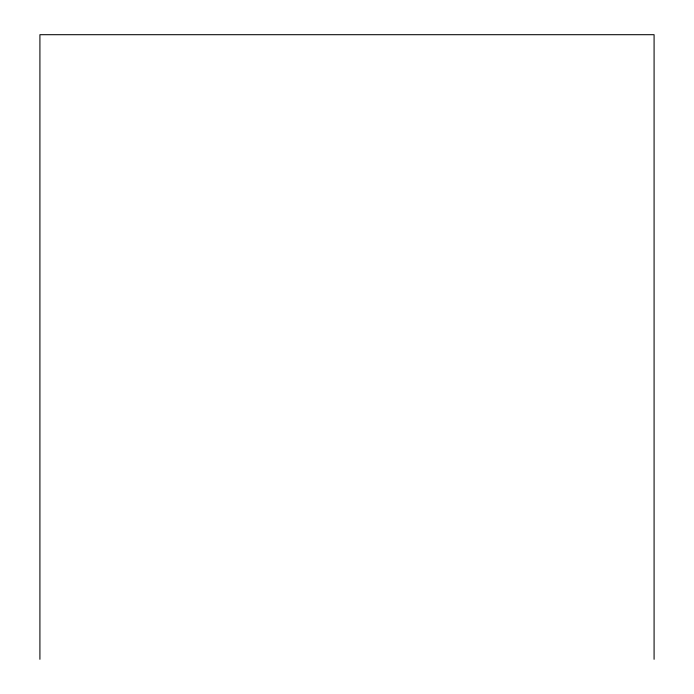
<?xml version="1.0" encoding="UTF-8"?>
<svg xmlns="http://www.w3.org/2000/svg" width="694" height="694" viewBox="0 0 694 694"><rect width="100%" height="100%" fill="white"/><g stroke="black" fill="none" stroke-linecap="round" stroke-linejoin="round"><path stroke-width="1.04" d="M654.086 659.3L654.086 34.7L39.914 34.7L39.914 659.3"/></g></svg>
